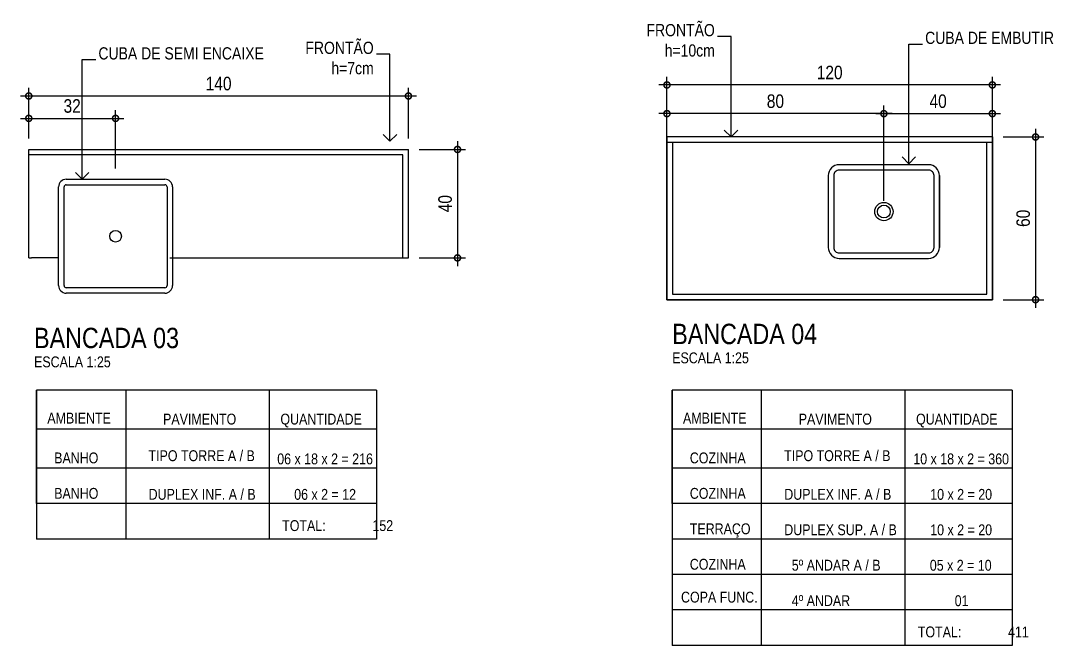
# Model space of a CAD drawing. Header units: metres. Extents: x 3 to 168, y -142 to 28.
# Drawn here: x 32.223 to 36.032, y 26.02 to 28.324 of the extents above; entities that cross this region are included whole.
import ezdxf
from ezdxf import colors
from ezdxf.entities.mleader import LeaderData, LeaderLine
from ezdxf.math import Vec2, Vec3

# ---------------------------------------------------------------- set-up
doc = ezdxf.new("R2010")
doc.units = ezdxf.units.M
for name, color, linetype in [('ARQ-AUX2', 2, 'Continuous'), ('ARQ-DIM', 2, 'Continuous'), ('ARQ-HID', 2, 'Continuous'), ('ARQ-SIM', 1, 'Continuous'), ('ARQ-TXT', 2, 'Continuous')]:
    doc.layers.add(name, color=color, linetype=linetype)
doc.styles.add('Adesa', font='ARIALN.TTF')
doc.styles.add('Texto RL - Arial Narrow', font='ARIALN.TTF')
doc.dimstyles.new('ADESA 1-0025', dxfattribs={"dimtxt": 0.05, "dimasz": 0.045, "dimexe": 0.03, "dimexo": 0.04, "dimgap": 0.02, "dimtad": 1, "dimtoh": 1, "dimdec": 0, "dimlfac": 100, "dimzin": 4, "dimtxsty": 'Adesa', "dimblk": 'DOTSMALL', "dimcen": 1, "dimdle": 0.03, "dimclrd": 1, "dimclre": 1, "dimclrt": 256, "dimazin": 1, "dimtm": 1e-09, "dimtfac": 1, "dimtdec": 0, "dimtix": 1, "dimtmove": 2, "dimatfit": 0, "dimldrblk": 'DOTSMALL', "dimfxl": 0.8, "dimtvp": 2, "dimtolj": 1, "dimtzin": 0, "dimarcsym": 0})

# ---------------------------------------------------------------- blocks, each defined once
blk = doc.blocks.new('ARQ-HID-CUBA Q')
for points in [[(-0.1816, 0), (0.1816, 0)], [(-0.1816, -0.11), (0.1816, -0.11)], [(-0.21, -0.5016), (-0.21, -0.1384)], [(-0.19, -0.5016), (-0.19, -0.1384)], [(-0.1816, -0.13), (0.1816, -0.13)], [(0.19, -0.1384), (0.19, -0.5016)], [(0.21, -0.1384), (0.21, -0.5016)], [(-0.21, -0.4), (-0.31, -0.4)], [(0.21, -0.4), (0.31, -0.4)], [(0.1816, -0.51), (-0.1816, -0.51)], [(0.1816, -0.53), (-0.1816, -0.53)], [(0.1816, -0.53), (-0.1816, -0.53)]]:
    blk.add_lwpolyline(points)
blk.add_circle((0, -0.32), 0.0216)
for centre, radius, start, end in [((-0.1816, -0.1384), 0.0284, 90, 180), ((0.1816, -0.1384), 0.0284, 0, 90), ((-0.1816, -0.1384), 0.0084, 90, 180), ((0.1816, -0.1384), 0.0084, 0, 90), ((-0.1816, -0.5016), 0.0284, 180, 270), ((-0.1816, -0.5016), 0.0084, 180, 270), ((0.1816, -0.5016), 0.0284, 270, 0), ((0.1816, -0.5016), 0.0084, 270, 0)]:
    blk.add_arc(centre, radius, start, end)
blk = doc.blocks.new('_DotSmall')
at = {"color": 0, "linetype": 'ByBlock', "const_width": 0.5}
blk.add_lwpolyline([(-0.0625, 0, 1), (0.0625, 0, 1)], format="xyb", close=True, dxfattribs=at)
blk = doc.blocks.new('*D659')
at = {"layer": 'ARQ-DIM', "color": 1, "lineweight": -2, "transparency": 16777216}
for p, q in [((32.2531, 27.8887), (32.2531, 27.9932)), ((32.5731, 27.7787), (32.5731, 27.9932)), ((32.2231, 27.9632), (32.6031, 27.9632))]:
    blk.add_line(p, q, dxfattribs=at)
at = {"layer": 'Defpoints', "color": 0, "transparency": 16777216}
for p in [(32.5731, 27.9632), (32.2531, 27.8487), (32.5731, 27.7387)]:
    blk.add_point(p, dxfattribs=at)
at = {"layer": 'ARQ-DIM', "color": 1, "lineweight": -2, "transparency": 16777216, "xscale": 0.045, "yscale": 0.045, "zscale": 0.045, "rotation": 180}
blk.add_blockref('_DotSmall', (32.2531, 27.9632), dxfattribs=at)
at = {"layer": 'ARQ-DIM', "color": 1, "lineweight": -2, "transparency": 16777216, "xscale": 0.045, "yscale": 0.045, "zscale": 0.045}
blk.add_blockref('_DotSmall', (32.5731, 27.9632), dxfattribs=at)
at = {"layer": 'ARQ-DIM', "transparency": 16777216, "insert": (32.4131, 28.0087), "char_height": 0.05, "attachment_point": 5, "style": 'Adesa'}
blk.add_mtext('\\A1;32', dxfattribs=at)
blk = doc.blocks.new('*D660')
at = {"layer": 'ARQ-DIM', "color": 1, "lineweight": -2, "transparency": 16777216}
for p, q in [((32.2531, 27.8887), (32.2531, 28.0758)), ((33.6531, 27.8887), (33.6531, 28.0758)), ((32.2231, 28.0458), (33.6831, 28.0458))]:
    blk.add_line(p, q, dxfattribs=at)
at = {"layer": 'Defpoints', "color": 0, "transparency": 16777216}
for p in [(33.6531, 28.0458), (32.2531, 27.8487), (33.6531, 27.8487)]:
    blk.add_point(p, dxfattribs=at)
at = {"layer": 'ARQ-DIM', "color": 1, "lineweight": -2, "transparency": 16777216, "xscale": 0.045, "yscale": 0.045, "zscale": 0.045, "rotation": 180}
blk.add_blockref('_DotSmall', (32.2531, 28.0458), dxfattribs=at)
at = {"layer": 'ARQ-DIM', "color": 1, "lineweight": -2, "transparency": 16777216, "xscale": 0.045, "yscale": 0.045, "zscale": 0.045}
blk.add_blockref('_DotSmall', (33.6531, 28.0458), dxfattribs=at)
at = {"layer": 'ARQ-DIM', "transparency": 16777216, "insert": (32.9531, 28.0913), "char_height": 0.05, "attachment_point": 5, "style": 'Adesa'}
blk.add_mtext('\\A1;140', dxfattribs=at)
blk = doc.blocks.new('00002ITA-AIT-PR-008-BSE-PLA-TIP-R00$0$Cuba 1')
blk.add_line((0.205, 0.305), (0.205, 0.04))
for points in [[(0.165, 0, 0.414214), (0.205, 0.04), (0.205, 0.305, 0.414214), (0.165, 0.345), (-0.165, 0.345, 0.414214), (-0.205, 0.305), (-0.205, 0.04, 0.414214), (-0.165, 0)], [(-0.165, 0.02), (0.165, 0.02, 0.414214), (0.185, 0.04), (0.185, 0.305, 0.414214), (0.165, 0.325), (-0.165, 0.325, 0.414214), (-0.185, 0.305), (-0.185, 0.04, 0.414214)]]:
    blk.add_lwpolyline(points, format="xyb", close=True)
for radius in [0.0337, 0.0237]:
    blk.add_circle((0, 0.1725), radius)
blk = doc.blocks.new('*U25')
at = {"linetype": 'Continuous'}
blk.add_lwpolyline([(0, 0), (0, 0.6), (-1.2, 0.6), (-1.2, 0)], dxfattribs=at)
at = {"lineweight": -2}
for points in [[(-1.2, 0), (-1.2, 0.6), (0, 0.6), (0, 0)], [(-1.18, 0.02), (-1.18, 0.58), (-0.02, 0.58), (-0.02, 0.02)], [(0, 0.02), (-1.2, 0.02)], [(0, 0), (-1.2, 0)]]:
    blk.add_lwpolyline(points, dxfattribs=at)
at = {"lineweight": -2, "extrusion": (0, 0, -1), "zscale": -1, "rotation": 180}
blk.add_blockref('00002ITA-AIT-PR-008-BSE-PLA-TIP-R00$0$Cuba 1', (0.4, 0.4475), dxfattribs=at)
blk = doc.blocks.new('*D661')
at = {"layer": 'ARQ-DIM', "color": 1, "lineweight": -2, "transparency": 16777216}
for p, q in [((33.8342, 27.8787), (33.8342, 27.4187)), ((33.6931, 27.8487), (33.8642, 27.8487)), ((33.6931, 27.4487), (33.8642, 27.4487))]:
    blk.add_line(p, q, dxfattribs=at)
at = {"layer": 'Defpoints', "color": 0, "transparency": 16777216}
for p in [(33.6531, 27.8487, 0), (33.6531, 27.4487, 0), (33.8342, 27.4487)]:
    blk.add_point(p, dxfattribs=at)
at = {"layer": 'ARQ-DIM', "color": 1, "lineweight": -2, "transparency": 16777216, "xscale": 0.045, "yscale": 0.045, "zscale": 0.045}
for p, rotation in [((33.8342, 27.8487), 90), ((33.8342, 27.4487), 270)]:
    blk.add_blockref('_DotSmall', p, dxfattribs=dict(at, rotation=rotation))
at = {"layer": 'ARQ-DIM', "transparency": 16777216, "insert": (33.7887, 27.6487), "char_height": 0.05, "attachment_point": 5, "rotation": 90, "style": 'Adesa'}
blk.add_mtext('\\A1;40', dxfattribs=at)
blk = doc.blocks.new('_Open90')
at = {"color": 0, "linetype": 'ByBlock', "lineweight": -2}
for p, q in [((0, 0), (-1, 0)), ((-0.5, 0.5), (0, 0)), ((0, 0), (-0.5, -0.5))]:
    blk.add_line(p, q, dxfattribs=at)
blk = doc.blocks.new('*D662')
at = {"layer": 'ARQ-DIM', "color": 1, "lineweight": -2, "transparency": 16777216}
for p, q in [((35.966, 27.9246), (35.966, 27.2646)), ((35.8466, 27.8946), (35.996, 27.8946)), ((35.8466, 27.2946), (35.996, 27.2946))]:
    blk.add_line(p, q, dxfattribs=at)
at = {"layer": 'Defpoints', "color": 0, "transparency": 16777216}
for p in [(35.8066, 27.8946), (35.8066, 27.2946), (35.966, 27.2946)]:
    blk.add_point(p, dxfattribs=at)
at = {"layer": 'ARQ-DIM', "color": 1, "lineweight": -2, "transparency": 16777216, "xscale": 0.045, "yscale": 0.045, "zscale": 0.045}
for p, rotation in [((35.966, 27.8946), 90), ((35.966, 27.2946), 270)]:
    blk.add_blockref('_DotSmall', p, dxfattribs=dict(at, rotation=rotation))
at = {"layer": 'ARQ-DIM', "transparency": 16777216, "insert": (35.9205, 27.5946), "char_height": 0.05, "attachment_point": 5, "rotation": 90, "style": 'Adesa'}
blk.add_mtext('\\A1;60', dxfattribs=at)
blk = doc.blocks.new('*D663')
at = {"layer": 'ARQ-DIM', "color": 1, "lineweight": -2, "transparency": 16777216}
for p, q in [((34.6066, 27.9345), (34.6066, 28.1165)), ((35.8066, 27.9346), (35.8066, 28.1165)), ((35.8366, 28.0865), (34.5766, 28.0865))]:
    blk.add_line(p, q, dxfattribs=at)
at = {"layer": 'Defpoints', "color": 0, "transparency": 16777216}
for p in [(34.6066, 28.0865), (34.6066, 27.8945), (35.8066, 27.8946)]:
    blk.add_point(p, dxfattribs=at)
at = {"layer": 'ARQ-DIM', "color": 1, "lineweight": -2, "transparency": 16777216, "xscale": 0.045, "yscale": 0.045, "zscale": 0.045, "rotation": 180}
blk.add_blockref('_DotSmall', (34.6066, 28.0865), dxfattribs=at)
at = {"layer": 'ARQ-DIM', "color": 1, "lineweight": -2, "transparency": 16777216, "xscale": 0.045, "yscale": 0.045, "zscale": 0.045}
blk.add_blockref('_DotSmall', (35.8066, 28.0865), dxfattribs=at)
at = {"layer": 'ARQ-DIM', "transparency": 16777216, "insert": (35.2066, 28.1321), "char_height": 0.05, "attachment_point": 5, "style": 'Adesa'}
blk.add_mtext('\\A1;120', dxfattribs=at)
blk = doc.blocks.new('*D664')
at = {"layer": 'ARQ-DIM', "color": 1, "lineweight": -2, "transparency": 16777216}
for p, q in [((34.6066, 27.6596), (34.6066, 28.0108)), ((35.4066, 27.6596), (35.4066, 28.0108)), ((35.4366, 27.9808), (34.5766, 27.9808))]:
    blk.add_line(p, q, dxfattribs=at)
at = {"layer": 'Defpoints', "color": 0, "transparency": 16777216}
for p in [(34.6066, 27.9808), (34.6066, 27.6196), (35.4066, 27.6196)]:
    blk.add_point(p, dxfattribs=at)
at = {"layer": 'ARQ-DIM', "color": 1, "lineweight": -2, "transparency": 16777216, "xscale": 0.045, "yscale": 0.045, "zscale": 0.045, "rotation": 180}
blk.add_blockref('_DotSmall', (34.6066, 27.9808), dxfattribs=at)
at = {"layer": 'ARQ-DIM', "color": 1, "lineweight": -2, "transparency": 16777216, "xscale": 0.045, "yscale": 0.045, "zscale": 0.045}
blk.add_blockref('_DotSmall', (35.4066, 27.9808), dxfattribs=at)
at = {"layer": 'ARQ-DIM', "transparency": 16777216, "insert": (35.0066, 28.0263), "char_height": 0.05, "attachment_point": 5, "style": 'Adesa'}
blk.add_mtext('\\A1;80', dxfattribs=at)
blk = doc.blocks.new('*D665')
at = {"layer": 'ARQ-DIM', "color": 1, "lineweight": -2, "transparency": 16777216}
for p, q in [((35.4066, 27.6596), (35.4066, 28.0108)), ((35.8066, 27.6596), (35.8066, 28.0108)), ((35.3766, 27.9808), (35.8366, 27.9808))]:
    blk.add_line(p, q, dxfattribs=at)
at = {"layer": 'Defpoints', "color": 0, "transparency": 16777216}
for p in [(35.8066, 27.9808), (35.4066, 27.6196), (35.8066, 27.6196)]:
    blk.add_point(p, dxfattribs=at)
at = {"layer": 'ARQ-DIM', "color": 1, "lineweight": -2, "transparency": 16777216, "xscale": 0.045, "yscale": 0.045, "zscale": 0.045, "rotation": 180}
blk.add_blockref('_DotSmall', (35.4066, 27.9808), dxfattribs=at)
at = {"layer": 'ARQ-DIM', "color": 1, "lineweight": -2, "transparency": 16777216, "xscale": 0.045, "yscale": 0.045, "zscale": 0.045}
blk.add_blockref('_DotSmall', (35.8066, 27.9808), dxfattribs=at)
at = {"layer": 'ARQ-DIM', "transparency": 16777216, "insert": (35.6066, 28.0263), "char_height": 0.05, "attachment_point": 5, "style": 'Adesa'}
blk.add_mtext('\\A1;40', dxfattribs=at)
blk = doc.blocks.new('AREAS MOLHADAS')
at = {"layer": 'ARQ-AUX2', "elevation": 0}
for points in [[(32.2531, 27.8487), (33.6531, 27.8487)], [(33.6531, 27.4487), (33.6531, 27.8487)]]:
    blk.add_lwpolyline(points, dxfattribs=at)
at = {"layer": 'ARQ-DIM', "elevation": 0}
blk.add_lwpolyline([(32.2531, 27.4487), (32.2631, 27.4487)], dxfattribs=at)
at = {"layer": 'ARQ-HID', "elevation": 0}
for points in [[(32.2531, 27.4487), (32.2531, 27.8487)], [(33.6331, 27.4487), (33.6331, 27.8287), (32.2531, 27.8287)], [(32.7731, 27.4487), (33.6531, 27.4487)]]:
    blk.add_lwpolyline(points, dxfattribs=at)
at = {"layer": 'ARQ-SIM', "ltscale": 0.01}
for p, q in [((33.5353, 26.9611), (32.2813, 26.9611, 0)), ((32.2813, 26.5427, 0), (32.2813, 26.9611, 0)), ((32.2813, 26.5427, 0), (32.2813, 26.9611, 0)), ((32.2813, 26.9611, 0), (32.2813, 26.412, 0)), ((32.6104, 26.9611), (32.6104, 26.412)), ((33.1402, 26.9611), (33.1402, 26.412)), ((33.5353, 26.9611), (33.5353, 26.412)), ((35.8795, 26.9611), (34.6255, 26.9611, 0)), ((34.6255, 26.5427, 0), (34.6255, 26.9611, 0)), ((34.6255, 26.5427, 0), (34.6255, 26.9611, 0)), ((34.6255, 26.9611, 0), (34.6255, 26.0199, 0)), ((34.9545, 26.9611), (34.9545, 26.0199, 0)), ((35.4844, 26.9611), (35.4844, 26.0199, 0)), ((35.8795, 26.9611, 0), (35.8795, 26.0199, 0)), ((32.6104, 26.8173), (32.2813, 26.8173, 0)), ((33.5353, 26.8173), (32.6104, 26.8173)), ((34.9545, 26.8173), (34.6255, 26.8173, 0)), ((35.8795, 26.8173), (34.9545, 26.8173)), ((32.6104, 26.6735), (32.2813, 26.6735, 0)), ((33.5353, 26.6735), (32.2813, 26.6735, 0)), ((33.5353, 26.6735), (32.6104, 26.6735)), ((34.9545, 26.6735), (34.6255, 26.6735, 0)), ((35.8795, 26.6735), (34.6255, 26.6735, 0)), ((35.8795, 26.6735), (34.9545, 26.6735)), ((33.5353, 26.5427), (32.2813, 26.5427)), ((35.8795, 26.5427), (34.6255, 26.5427)), ((33.5353, 26.412), (32.2813, 26.412)), ((35.8795, 26.412), (34.6255, 26.412)), ((35.8795, 26.2813, 0), (34.6255, 26.2813, 0)), ((35.8795, 26.1506, 0), (34.6255, 26.1506, 0)), ((35.8795, 26.0199, 0), (34.6255, 26.0199, 0))]:
    blk.add_line(p, q, dxfattribs=at)
at = {"layer": 'ARQ-HID', "extrusion": (0, 0, -1), "zscale": -1, "rotation": 180}
blk.add_blockref('*U25', (-35.8066, 27.8946, 0), dxfattribs=at)
at = {"layer": 'ARQ-HID'}
blk.add_blockref('ARQ-HID-CUBA Q', (32.5731, 27.8487, 0), dxfattribs=at)
at = {"layer": 'ARQ-TXT', "style": 'Adesa'}
for s, height, p in [('BANCADA 04', 0.075, (34.626, 27.1308)), ('BANCADA 03', 0.075, (32.2726, 27.116)), ('ESCALA 1:25', 0.04, (32.2726, 27.0453)), ('ESCALA 1:25', 0.04, (34.626, 27.0601))]:
    blk.add_text(s, height=height, dxfattribs=at).set_placement(p)
at = {"layer": 'ARQ-TXT', "ltscale": 0.01, "char_height": 0.04, "style": 'Adesa'}
for s, insert, width, attachment_point in [('AMBIENTE', (32.4386, 26.8779), 0.605305, 2), ('PAVIMENTO', (32.8833, 26.8742), 0.730227, 2), ('QUANTIDADE', (33.3312, 26.8742), 0.730227, 2), ('AMBIENTE', (34.7828, 26.8779), 0.605305, 2), ('PAVIMENTO', (35.2275, 26.8742), 0.730227, 2), ('QUANTIDADE', (35.6754, 26.8742), 0.730227, 2), ('TIPO TORRE A / B', (32.6946, 26.7393), 0.469083, 1), ('TIPO TORRE A / B', (35.0388, 26.7393), 0.469083, 1), ('BANHO', (32.3468, 26.7311), 0.540327, 1), ('\\pi0.02195;06 x 18 x 2 = 216', (33.1474, 26.7274), 0.392826, 1), ('COZINHA', (34.6909, 26.7311), 0.540327, 1), ('\\pi0.02353;10 x 18 x 2 = 360', (35.4916, 26.7274), 0.392826, 1), ('BANHO', (32.3468, 26.6004), 0.540327, 1), ('DUPLEX INF. A / B', (32.6951, 26.5969), 0.469083, 1), ('\\pi0.0845;06 x 2 = 12', (33.1474, 26.5966), 0.392826, 1), ('COZINHA', (34.6909, 26.6004, 0), 0.540327, 1), ('DUPLEX INF. A / B', (35.0393, 26.5969), 0.469083, 1), ('\\pi0.08596;10 x 2 = 20', (35.4916, 26.5966), 0.392826, 1), ('TOTAL:^I 152', (33.1876, 26.4815, 0), 0.521891, 1), ('TERRAÇO', (34.6909, 26.4697, 0), 0.540327, 1), ('DUPLEX SUP. A / B', (35.0393, 26.4662), 0.469083, 1), ('\\pi0.08596;10 x 2 = 20', (35.4916, 26.4659), 0.392826, 1), ('COZINHA', (34.6909, 26.3389, 0), 0.540327, 1), ('5º ANDAR A / B', (35.067, 26.3354, 0), 0.469083, 1), ('\\pi0.08442;05 x 2 = 10', (35.4916, 26.3352, 0), 0.392826, 1), ('COPA FUNC.', (34.6585, 26.2177, 0), 0.540327, 1), ('4º ANDAR', (35.067, 26.2047, 0), 0.469083, 1), ('\\pi0.17609;01', (35.4916, 26.2045, 0), 0.392826, 1), ('TOTAL:^I 411', (35.5318, 26.0894, 0), 0.521891, 1)]:
    blk.add_mtext(s, dxfattribs=dict(at, insert=insert, width=width, attachment_point=attachment_point))
at = {"layer": 'ARQ-DIM'}
for base, p1, p2, picture, middle in [((34.6066, 28.0865, 0), (35.8066, 27.8946, 0), (34.6066, 27.8945, 0), '*D663', (35.2066, 28.1321, 0)), ((33.6531, 28.0458, 0), (32.2531, 27.8487, 0), (33.6531, 27.8487, 0), '*D660', (32.9531, 28.0913, 0)), ((32.5731, 27.9632, 0), (32.2531, 27.8487, 0), (32.5731, 27.7387, 0), '*D659', (32.4131, 28.0087, 0)), ((34.6066, 27.9808, 0), (35.4066, 27.6196, 0), (34.6066, 27.6196, 0), '*D664', (35.0066, 28.0263, 0)), ((35.8066, 27.9808, 0), (35.4066, 27.6196, 0), (35.8066, 27.6196, 0), '*D665', (35.6066, 28.0263, 0))]:
    dim = blk.add_linear_dim(base=base, p1=p1, p2=p2, dimstyle='ADESA 1-0025', dxfattribs=at)
    dim.commit()
    dim.dimension.update_dxf_attribs({"geometry": picture, "text_midpoint": middle})
for base, p1, p2, picture, middle in [((35.966, 27.2946, 0), (35.8066, 27.8946, 0), (35.8066, 27.2946, 0), '*D662', (35.9205, 27.5946, 0)), ((33.8342, 27.4487), (33.6531, 27.8487, 0), (33.6531, 27.4487, 0), '*D661', (33.7887, 27.6487))]:
    dim = blk.add_linear_dim(base=base, p1=p1, p2=p2, angle=90, dimstyle='ADESA 1-0025', dxfattribs=at)
    dim.commit()
    dim.dimension.update_dxf_attribs({"geometry": picture, "text_midpoint": middle})
at = {"layer": 'ARQ-TXT'}
ml = blk.add_multileader_mtext('Standard', dxfattribs=at)
ml.set_content('FRONTÃO \\Ph=10cm', color=256, style='Texto RL - Arial Narrow')
ml.set_leader_properties(color=1)
ml.set_arrow_properties(name='OPEN90')
ml.build(insert=Vec2(0, 0))
ml.multileader.update_dxf_attribs({"text_left_attachment_type": 7, "text_right_attachment_type": 7, "dogleg_length": 0.05, "arrow_head_size": 0.05})
ctx = ml.context
ctx.base_point, ctx.char_height, ctx.arrow_head_size, ctx.landing_gap_size, ctx.plane_origin = Vec3(34.5276, 28.2654, 0), 0.045, 0.05, 0.01, Vec3(34.3858, 27.8146, 0)
ctx.left_attachment, ctx.right_attachment, ctx.text_align_type = 7, 7, 2
notes = []
notes.append((ctx, [(1, (1, 1, 0), (34.8431, 28.2654, 0), (-1, 0), 0.05, [(0, [(34.8431, 27.8946, 0)], 0, [])])]))
ctx.mtext.insert, ctx.mtext.alignment, ctx.mtext.flow_direction = Vec3(34.7831, 28.3112, 0), 3, 5
ml = blk.add_multileader_mtext('Standard', dxfattribs=at)
ml.set_content('CUBA DE EMBUTIR', color=256, style='Texto RL - Arial Narrow')
ml.set_leader_properties(color=1)
ml.set_arrow_properties(name='OPEN90')
ml.build(insert=Vec2(0, 0))
ml.multileader.update_dxf_attribs({"text_left_attachment_type": 7, "text_right_attachment_type": 7, "dogleg_length": 0.05, "arrow_head_size": 0.05})
ctx = ml.context
ctx.base_point, ctx.char_height, ctx.arrow_head_size, ctx.landing_gap_size, ctx.plane_origin = Vec3(35.5487, 28.237, 0), 0.045, 0.05, 0.01, Vec3(36.0721, 27.7107, 0)
ctx.left_attachment, ctx.right_attachment = 7, 7
notes.append((ctx, [(1, (1, 1, 0), (35.4987, 28.237, 0), (1, 0), 0.05, [(0, [(35.4987, 27.7959, 0)], 0, [])])]))
ctx.mtext.insert, ctx.mtext.flow_direction = Vec3(35.5587, 28.2828, 0), 5
ml = blk.add_multileader_mtext('Standard', dxfattribs=at)
ml.set_content('CUBA DE SEMI ENCAIXE', color=256, style='Texto RL - Arial Narrow')
ml.set_leader_properties(color=1)
ml.set_arrow_properties(name='OPEN90')
ml.build(insert=Vec2(0, 0))
ml.multileader.update_dxf_attribs({"text_left_attachment_type": 7, "text_right_attachment_type": 7, "dogleg_length": 0.05, "arrow_head_size": 0.05})
ctx = ml.context
ctx.base_point, ctx.char_height, ctx.arrow_head_size, ctx.landing_gap_size, ctx.plane_origin = Vec3(32.4999, 28.1798, 0), 0.045, 0.05, 0.01, Vec3(33.0234, 27.6534, 0)
ctx.left_attachment, ctx.right_attachment = 7, 7
notes.append((ctx, [(1, (1, 1, 0), (32.4499, 28.1798, 0), (1, 0), 0.05, [(0, [(32.4499, 27.7387, 0)], 0, [])])]))
ctx.mtext.insert, ctx.mtext.flow_direction = Vec3(32.5099, 28.2255, 0), 5
ml = blk.add_multileader_mtext('Standard', dxfattribs=at)
ml.set_content('FRONTÃO \\Ph=7cm', color=256, style='Texto RL - Arial Narrow')
ml.set_leader_properties(color=1)
ml.set_arrow_properties(name='OPEN90')
ml.build(insert=Vec2(0, 0))
ml.multileader.update_dxf_attribs({"text_left_attachment_type": 7, "text_right_attachment_type": 7, "dogleg_length": 0.05, "arrow_head_size": 0.05})
ctx = ml.context
ctx.base_point, ctx.char_height, ctx.arrow_head_size, ctx.landing_gap_size, ctx.plane_origin = Vec3(33.2697, 28.2001, 0), 0.045, 0.05, 0.01, Vec3(33.1279, 27.8688, 0)
ctx.left_attachment, ctx.right_attachment, ctx.text_align_type = 7, 7, 2
notes.append((ctx, [(1, (1, 1, 0), (33.5851, 28.2001, 0), (-1, 0), 0.05, [(0, [(33.5851, 27.8788, 0)], 0, [])])]))
ctx.mtext.insert, ctx.mtext.alignment, ctx.mtext.flow_direction = Vec3(33.5251, 28.2459, 0), 3, 5
for ctx, leaders in notes:
    for number, flags, end, landing, length, lines in leaders:
        leader = LeaderData()
        leader.index, (leader.has_last_leader_line, leader.has_dogleg_vector, leader.attachment_direction) = number, flags
        leader.last_leader_point, leader.dogleg_vector, leader.dogleg_length = Vec3(end), Vec3(landing), length
        for number, points, colour, breaks in lines:
            line = LeaderLine()
            line.index, line.vertices, line.color, line.breaks = number, Vec3.list(points), colors.encode_raw_color(colour), breaks
            leader.lines.append(line)
        ctx.leaders.append(leader)

msp = doc.modelspace()

# ---------------------------------------------------------------- block references
msp.add_blockref('AREAS MOLHADAS', (0, 0))

doc.saveas('drawing.dxf')
